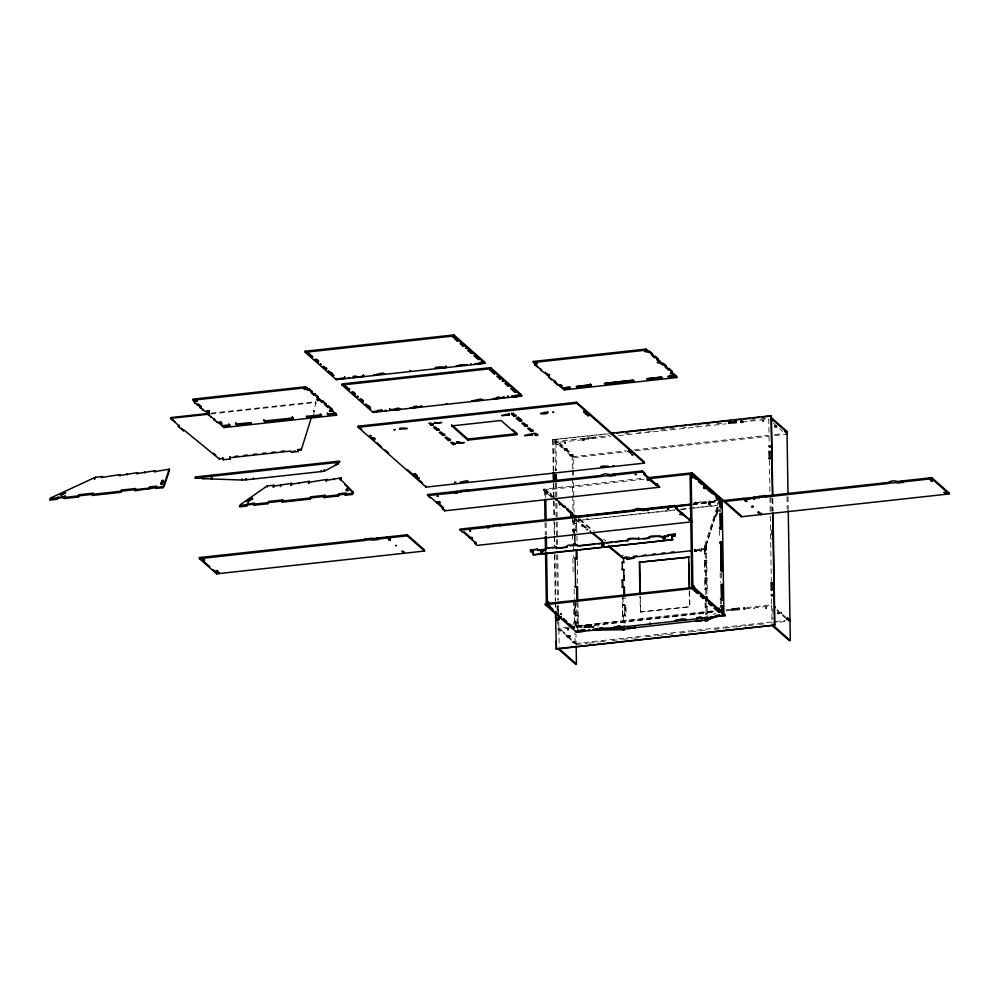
<?xml version="1.0" encoding="UTF-8"?>
<svg xmlns="http://www.w3.org/2000/svg" width="999" height="999" viewBox="0 0 999 999"><rect width="100%" height="100%" fill="white"/><g stroke="black" fill="none" stroke-linecap="round" stroke-linejoin="round"><path stroke-width="0.75" stroke-dasharray="5 3.75" d="M555.881 469.13C553.983 470.117 557.529 469.243 555.257 470.042M586.038 625.049L584.565 626.261L584.59 627.497L585.289 625.124L586.475 625.449L585.889 626.298L585.139 625.524L586.388 625.349M713.761 611.213L586.538 625.174L587.375 626.972C584.815 625.037 581.805 624.662 576.261 626.298M567.457 635.864C568.169 636.875 565.771 636.95 566.445 636.001M583.466 438.598C582.667 440.709 583.079 436.788 582.692 439.398M313.449 411.288L313.599 410.514L314.673 410.789L314.523 411.563L313.449 411.288L315.959 403.034L315.447 401.71L210.951 413.186M315.959 403.034L315.809 403.808L315.447 401.71M581.743 525.786L582.817 524.625L581.743 525.786L587.062 530.119L587.999 528.871L587.062 530.119M717.931 507.392L704.969 548.488L694.405 549.65L694.255 550.424L694.73 551.66L701.785 550.886L701.448 548.876L701.785 550.886M694.73 551.66L694.405 549.65L694.78 551.448L701.822 550.674L701.448 548.876L701.822 550.674M701.298 549.65L704.819 549.263L704.969 548.488M715.421 515.646L716.658 514.935L716.795 515.784L715.571 514.872L716.658 515.147L716.495 515.921L715.421 515.646L704.819 549.263M715.709 515.721L717.145 509.877L718.219 510.152L718.069 510.926L716.995 510.651L718.231 509.94L716.795 515.784M545.741 497.764L545.616 489.997C547.365 494.393 545.479 486.276 547.127 492.37M545.854 491.233L546.878 491.121L546.778 492.07L545.579 492.057M564.66 443.294C566.358 440.222 564.135 444.518 565.759 443.294M567.607 630.144C569.143 626.96 567.045 631.281 568.693 630.069M568.656 629.045L567.582 629.083M708.94 501.273L710.014 501.198L709.652 502.422L708.903 501.223L716.158 500.299M708.928 502.285L710.039 502.26M762.662 421.566C764.272 418.531 762.362 422.689 763.698 421.653M765.659 607.392C768.281 607.367 764.023 609.39 766.683 607.28M765.584 608.366L766.695 608.341M717.869 507.967L706.181 546.028L704.208 547.027L719.043 500.586M313.099 415.771L314.673 410.789M716.995 510.651L718.169 506.918M716.495 515.921L718.231 509.94M556.231 469.43L555.606 470.342M704.32 554.12L705.219 553.046C709.153 553.483 701.236 553.696 706.293 553.109L704.32 554.12L704.27 546.241L706.53 546.328L706.643 553.421M705.219 553.046L705.331 560.139L704.432 561.201L706.755 560.501L706.917 571.141L704.67 571.041L706.917 571.141M704.595 571.84L706.58 570.829L704.595 571.84L704.495 560.414L706.405 560.202L705.331 560.139M705.494 570.766L705.606 577.859L704.707 578.921L707.03 578.221L707.205 588.861L704.944 588.761L707.205 588.861M704.882 589.56L706.855 588.548L704.882 589.56L704.782 578.134L706.693 577.922L705.606 577.859M707.13 606.268L705.157 607.28L706.056 606.206C709.977 606.643 702.072 606.855 707.13 606.268L707.292 616.196M706.168 613.299L705.269 614.36L706.343 614.422C709.964 612.487 702.372 614.497 707.242 613.361L706.168 613.299L706.056 606.206M565.721 442.282L564.622 442.27M546.94 490.172L545.866 490.209M763.736 420.554L762.662 420.579M713.261 614.547L715.696 613.111M572.277 517.132L572.365 522.802L576.485 523.326L576.598 530.419L572.477 529.895L572.514 532.729M576.485 523.326L574.712 523.701L573.526 522.652L573.476 519.817M572.477 529.895L576.598 530.419M573.588 600.774L573.813 614.947L577.934 615.471L578.046 622.564L573.913 622.04L573.963 624.875M577.934 615.471L576.161 615.846L574.962 614.797L574.787 603.458M625.849 598.226L622.29 597.839L622.689 622.639L626.248 623.039L622.689 622.639M573.913 622.04L578.046 622.564M625.961 605.319L622.402 604.919L622.914 615.859L624.825 615.646L624.662 605.019L622.402 604.919L625.961 605.319L626.136 615.946L622.577 615.559L626.136 615.946M593.856 627.609L576.823 626.897L576.735 625.799L593.843 626.361L585.289 625.998M584.378 626.373L585.339 626.161L585.414 627.26L584.452 627.472L584.378 626.373L598.276 626.71M210.789 413.961L315.297 402.485M553.246 470.879L552.747 439.672L608.528 433.554M552.747 439.672L608.866 433.866M588.011 437.587L588.374 438.948L588.011 437.587C590.696 435.002 597.115 439.11 595.054 436.813M582.779 438.723L582.33 439.835L582.542 438.524L554.882 441.558L564.41 449.962L565.097 448.813M584.565 439.847L583.603 438.411L609.253 435.589M624.65 433.903L629.258 433.391M638.498 432.38L641.57 432.043M647.727 431.368L652.347 430.869M660.039 430.02L667.732 429.17M669.268 429.008L675.424 428.334M683.129 427.485L686.201 427.147M695.429 426.136L698.513 425.799M706.206 424.95L709.29 424.612M716.982 423.776L721.59 423.264M749.837 420.167L754.445 419.655M760.589 418.981L766.733 418.306M583.603 438.411L584.54 438.786M582.317 438.773L583.391 440.322L584.44 440.197L584.29 438.561M583.379 439.248L584.09 438.836M588.036 438.648L595.079 437.874M582.792 439.785L554.907 442.619L557.205 444.655L558.254 444.53L558.241 443.469L557.18 443.581L557.205 444.655M583.616 439.473L610.814 436.488M618.506 435.639L726.236 423.826M742.17 422.077L768.768 419.155L769.143 442.932M582.33 439.835L583.391 440.322M564.735 449.2L573.176 456.655L573.151 454.882L555.919 439.672L555.943 441.446L564.385 448.901L567.27 448.926L567.282 449.987L565.609 450.312L564.735 449.2L564.747 450.262L573.201 457.717L573.364 468.643M777.01 427.122L774.675 426.885L774.662 425.824L775.724 425.699M566.208 449.038L566.383 450.237L566.208 449.038L567.27 448.926M774.662 425.824L776.985 426.049M566.358 449.163L565.609 450.312M564.947 448.688L564.959 449.75L567.282 449.987M774.675 426.885L775.736 426.76L775.574 425.574M564.747 450.262L565.459 450.187M555.344 470.691L554.857 439.785L572.09 454.995L573.151 454.882M569.842 455.806L570.904 455.681L570.879 454.62L569.83 454.745L569.842 455.806L572.14 457.829L626.261 451.885M572.127 456.768L626.236 450.824M633.965 449.975L768.493 435.214M774.675 434.54L782.404 433.691M635.539 450.874L768.506 436.276M774.687 435.601L787.062 434.24M551.548 497.315L543.506 490.222L543.481 489.16L644.155 478.109M543.506 490.222L645.716 479.008M545.704 491.121L546.765 491.008M548.239 491.258L546.053 491.421L546.066 492.495L548.264 492.32L548.239 491.258L551.111 493.793L551.136 494.855L550.074 494.98L550.062 493.906L551.111 493.793M547.277 492.507L545.591 492.832L546.79 492.844C548.026 494.63 544.368 493.656 546.803 493.556M546.091 493.981L547.29 493.281L547.19 491.371L554.008 497.39M553.983 496.328L552.934 496.441L552.947 497.502L543.481 489.16M710.202 503.858L710.227 504.92L709.165 505.032L708.328 502.934L709.128 502.485L695.029 504.033L694.667 502.659C697.215 500.237 707.704 503.696 705.244 501.498M694.667 502.659L705.581 501.81M693.768 503.446L715.446 501.061M692.869 503.958L718.993 501.061M710.664 503.808L709.839 502.06L713.711 501.985L713.348 500.611L713.711 501.985M692.719 504.732L717.307 502.035M708.341 503.721L709.153 503.971M708.678 503.246L708.815 504.732L710.227 504.92M587.961 518.331L586.563 518.144M578.458 516.945L578.521 520.454L674.525 509.915M680.719 509.228L717.881 505.157L717.831 501.648M578.521 520.454L674.874 510.214M681.068 509.54L691.907 508.354M693.456 508.179L718.231 505.457M573.526 522.652L575.774 523.588L572.365 522.802M621.977 555.644L623.538 555.132M704.27 546.241L706.53 546.328M626.435 557.105L629.258 556.793M694.755 549.949L701.798 549.175M694.892 550.886L701.935 550.112M694.405 549.65L694.43 551.148L701.473 550.374M704.495 560.414L706.755 560.501M704.782 578.134L707.03 578.221M557.192 610.302L557.13 606.056L558.191 605.931L558.641 613.324M557.13 606.056L558.528 606.243M622.752 605.232L624.662 605.019M560.314 613.336L561.376 613.211L561.538 614.41M560.339 614.397L561.388 614.285M574.962 614.797L577.222 615.734L573.813 614.947M640.159 611.85L689.834 606.743L640.509 612.15L639.922 596.341M624.825 615.646L622.914 615.859M572.852 624.387L573.563 623.975M576.735 625.799L713.398 610.801M568.581 627.147L557.817 628.321L568.044 636.65C567.17 635.114 569.418 634.865 568.818 636.563L570.217 636.75L567.682 637.025L567.669 635.963L570.204 635.689L570.217 636.75M726.073 609.865L730.681 609.353M746.615 607.604L771.203 604.907M585.252 625.549L586.326 627.085M587.012 625.599C587.587 627.534 587.537 625.199 586.301 626.023M576.823 626.897L713.486 611.9M570.129 628.046L557.842 629.395L560.139 631.418L561.188 631.306L561.176 630.244L560.114 630.357L560.139 631.418M576.273 627.372L585.526 626.835M586.538 625.174L586.55 626.236L715.309 612.112M726.086 610.926L730.706 610.414M745.104 608.841L771.703 605.918M586.55 626.236L587.499 626.61M753.546 608.716L754.607 608.591M778.508 612.337L777.609 613.648L779.282 612.25M558.778 622.215L558.878 628.209L568.031 635.589M568.806 635.501L570.204 635.689M777.597 612.587C779.445 611.838 779.22 615.334 778.995 612.774M567.882 635.451L567.894 636.513L568.818 636.563M779.295 613.324L778.671 613.536M566.495 636.937L567.544 636.825M777.609 613.648L779.008 613.836M572.777 642.569L573.838 642.457L573.813 641.395L572.764 641.508L572.777 642.569L575.074 644.592L574.887 632.617M575.062 643.531L785.339 620.454M576.623 644.43L587.449 643.244M588.985 643.069L598.264 642.057M599.812 641.882L605.993 641.208M612.187 640.521L621.465 639.51M623.001 639.335L632.28 638.324M633.828 638.149L640.009 637.474M646.203 636.788L655.481 635.776M657.017 635.601L666.296 634.59M667.844 634.415L674.025 633.741M680.219 633.054L689.497 632.042M691.033 631.868L708.041 630.007M714.235 629.32L723.513 628.309M725.049 628.134L734.327 627.122M735.876 626.947L746.703 625.761M748.251 625.599L757.529 624.575M759.078 624.4L765.259 623.726M771.44 623.051L789.997 621.016M584.452 627.472L593.144 627.872L593.131 626.623M717.282 510.726L718.368 510.789M705.107 545.966L706.181 546.028L706.967 595.641L705.893 595.579L705.781 588.486M582.355 439.098L583.129 438.299M576.161 519.168L590.409 530.844M574.9 519.03L587.287 529.133M582.042 525.099L587.637 529.77M579.907 519.23L594.055 531.168M603.483 539.123L605.844 541.121M579.195 519.492L592.17 530.432M773.114 422.989L777.21 426.598M779.607 428.721L782.679 431.431M775.736 426.76L776.498 425.624M709.128 502.485L709.14 503.196M777.06 609.602L779.108 611.4M782.529 614.422L785.601 617.132M777.072 610.664L779.12 612.462M782.542 615.484L785.614 618.194M546.79 492.844L546.628 491.933M547.29 493.281L547.152 493.856M546.078 493.269L546.216 492.619M561.376 613.211L560.914 614.622M567.669 635.963L576.111 643.418L575.961 634.053M567.682 637.025L576.136 644.48M592.782 626.723L592.857 627.834M788.036 496.665L788.236 509.153M786.987 496.778L787.187 509.265M776.348 425.487L776.223 427.197M776.061 426.011L776.073 427.072M774.999 426.123L775.024 427.185M777.934 612.887L777.959 613.96M772.839 498.713L773.039 511.188M772.502 498.401L772.689 510.889M771.053 497.49L771.278 511.451M771.565 530.057L771.715 539.36M772.801 608.803L772.976 619.293M769.417 460.402L769.979 496.053M770.004 497.602L770.266 514.66M770.291 516.208L771.315 581.331M771.59 598.838L771.69 604.857M771.703 605.881L771.965 622.414M720.254 509.153L720.291 511.988M721.253 572.951L721.39 581.455M721.703 601.298L721.74 604.133M719.18 509.09L719.218 511.925M719.505 530.357L719.642 538.861M720.179 572.889L720.329 582.804M720.616 601.236L720.666 604.07M710.177 502.372L710.314 503.496M709.864 503.546L709.877 504.62M705.294 547.09L705.394 554.183M705.506 561.263L705.681 571.903M705.794 578.983L705.956 589.622M706.168 602.784L706.231 607.342M704.62 546.54L704.732 553.633M704.844 560.714L705.007 571.353M705.119 578.433L705.294 589.073M705.519 603.746L705.569 606.793M705.082 602.722L705.157 607.28M695.017 502.972L695.029 504.033M689.585 591.233L689.834 606.743M689.248 590.933L689.485 606.43M640.259 596.653L640.509 612.15M625.249 605.569L625.424 616.208M624.313 604.707L624.487 615.347M623.014 597.577L623.114 604.657M623.289 615.297L623.401 622.377M583.828 438.611L583.853 439.672M586.763 625.374L586.788 626.435M583.029 438.948L583.041 440.01M585.963 625.711L585.976 626.785M585.714 625.499L585.726 626.56M582.567 438.998L582.592 440.059M582.542 438.524L582.567 439.585M585.476 625.287L585.501 626.361M578.808 517.245L578.858 520.754M576.66 518.918L576.91 534.453M576.935 536.001L577.06 543.781M577.322 560.864L577.684 584.165M577.984 602.809L578.396 629.22M575.661 516.508L575.799 531.468M576.997 601.56L577.36 630.893M574.487 516.858L574.712 523.701M574.687 529.62L574.737 532.455M575.799 600.499L576.161 615.846M576.136 621.765L576.361 628.608M573.389 470.192L573.488 476.436M573.588 482.679L574.05 512.337M574.175 520.129L574.375 532.617M575.474 602.847L575.874 627.809M573.626 529.732L573.676 532.567M575.074 621.878L575.149 626.136M572.09 454.995L572.315 468.756M572.34 470.317L572.439 476.56M572.464 478.121L572.976 510.889M573.026 519.717L573.251 533.891M573.538 546.778L573.713 557.704M574.2 588.911L574.35 598.276M574.375 599.837L574.737 628.87M572.539 534.153L572.677 542.657M572.914 558.241L573.176 574.662M566.933 448.613L566.945 449.675M569.855 635.389L569.88 636.45M565.884 449.8L565.721 448.601L565.734 449.662M568.656 635.364L568.668 636.425M564.385 448.901L564.41 449.962M567.32 635.664L567.345 636.725M555.956 442.507L556.406 470.579M556.593 483.054L556.818 497.077M556.918 503.321L557.18 520.479M557.205 522.027L557.579 545.429M557.729 554.782L558.441 599.999M558.891 629.27L559.178 647.265M558.191 605.931L558.304 613.024M555.506 469.018L555.519 470.079M555.544 483.166L555.756 497.202M555.856 503.434L556.131 520.591M556.156 522.152L556.518 545.541M556.668 554.895L557.38 600.112M557.479 606.356L557.592 613.436M557.679 619.343L557.779 625.337M553.096 439.985L553.583 471.191M553.783 483.666L554.295 516.446M554.395 522.677L554.595 535.164M554.62 536.725L554.77 546.091M554.882 553.896L555.619 600.699M555.644 602.26L555.769 610.064M553.434 483.366L553.983 517.694M554.008 519.255L554.245 534.865M554.27 536.426L554.42 545.779M554.57 555.144L555.282 600.399M555.307 601.96L555.419 609.765M546.128 522.614L546.328 535.039M544.555 490.109L544.68 497.877M545.067 522.727L545.267 535.164M598.339 623.875L598.351 624.949L598.339 623.875M591.296 624.65L591.308 625.711L591.296 624.65M569.293 635.938L569.318 637L569.293 635.938M568.518 636.026L568.543 637.087L568.518 636.026"/><path stroke-width="1.5" d="M454.695 482.03L455.756 482.067M769.904 446.016C768.843 446.053 769.63 446.428 770.254 446.328M230.257 458.966L229.932 456.955L230.257 458.966L223.214 459.74L222.889 457.729L222.727 458.504L219.206 458.891L184.291 430.269L183.516 430.756L178.334 426.511L179.121 426.024L170.841 418.344L170.991 417.57L207.879 413.524M171.353 419.655L170.991 417.57M178.334 426.511L179.271 425.249L179.121 426.024M183.516 430.756L181.606 428.284M219.206 458.891L219.368 458.116M229.782 457.742L290.709 451.048L291.184 452.285L298.226 451.511L297.902 449.5M298.226 451.511L297.752 450.274L301.273 449.887L301.423 449.113L298.963 449.388M624.675 557.292L626.435 557.105L626.286 557.879L622.752 558.266L622.914 557.492L608.466 545.641M308.654 352.197L307.605 352.147M515.996 391.071L514.972 391.183M583.666 411.201L584.677 411.101M587.774 515.671L586.675 515.659L587.587 516.183M647.827 509.04L648.9 508.966M64.236 498.526L65.172 496.241L64.236 498.526L78.334 496.99L79.47 495.754L120.417 491.283L121.553 490.047L135.639 488.511L134.703 490.796L162.7 486.638L163.824 485.414L169.293 469.168L169.493 470.229L164.023 486.476L162.887 487.699L155.844 488.474L156.781 486.188L149.738 486.963L148.601 488.186L121.741 491.121L120.617 492.345L92.432 495.442L93.357 493.144L79.271 494.692L78.134 495.916L58.329 498.076L57.193 499.3L50.15 500.074L51.086 497.789L95.305 477.285L102.36 476.511L102.56 477.572M301.273 449.887L311.563 416.958M162.2 480.482L161.139 484.465L160.939 483.391L162.2 480.482L163.424 480.344L162.375 484.328M558.941 617.906C556.368 618.643 558.341 619.442 559.19 618.131M741.77 422.102L741.758 421.066L741.37 422.09M772.102 595.267C771.865 592.956 770.329 596.853 773.064 595.067M720.566 529.008L721.64 527.722L720.566 527.659L720.341 513.486L721.415 513.548L721.628 528.883L719.492 528.933M719.705 543.119L721.865 541.895L722.289 571.416L721.228 571.528L722.314 570.254L721.228 570.192L720.791 541.833M721.678 598.538L720.604 599.825L722.739 599.762L722.539 584.427L721.453 584.365L721.678 598.538L722.752 598.601L721.678 599.887L720.479 598.826L722.739 599.762M720.716 606.905L722.864 605.694L722.964 613.948M50.15 500.074L51.086 497.789M49.95 499.013L65.172 496.241M102.36 476.511L101.411 477.534L119.967 474.575L120.167 475.636M92.432 495.442L93.556 494.205M119.967 474.575L119.031 475.599L137.587 472.639L137.787 473.701M137.587 472.639L136.651 473.663L155.207 470.704L155.407 471.765M155.207 470.704L154.258 471.728L169.293 469.168M282.954 500.974L282.754 499.912L268.669 501.461L267.532 502.684L247.727 504.845L246.591 506.068L239.548 506.843L240.484 504.557L267.095 485.989L274.138 485.214L273.389 487.3L274.138 485.214M239.348 505.781L254.57 503.009L253.634 505.294L267.732 503.746L268.868 502.522L309.815 498.051L310.951 496.815L325.037 495.279L324.101 497.564L325.037 495.279M273.189 486.238L291.758 483.279L291.009 485.364L291.758 483.279M282.754 499.912L281.83 502.21L310.015 499.113L311.139 497.877L337.999 494.955L339.136 493.731L346.178 492.957L345.242 495.242L352.285 494.468L353.221 492.182L340.135 478.883L341.084 477.859L340.334 479.945L340.135 478.883M309.365 481.343L308.629 483.429L309.365 481.343L290.809 484.303M326.236 481.493L326.985 479.408L326.049 480.432L341.084 477.859M324.101 497.564L338.199 496.016L339.335 494.792L352.098 493.406L353.221 492.182M345.242 495.242L346.378 494.018M370.429 407.117L369.468 407.155M570.928 513.299L572.027 513.311L571.003 513.424M694.193 588.723L694.043 587.375L545.279 603.633L545.304 604.695L576.323 632.067L725.012 615.746L724.987 614.685L693.893 587.25M251.311 498.289L246.865 501.548L252.535 498.151L251.311 498.289L251.498 499.35L248.177 501.798M321.178 470.479L321.253 471.578L324.463 471.091L338.324 463.748L338.249 462.649M202.797 477.534L202.872 478.633L203.833 478.421L195.242 478.059L195.167 476.96L339.51 461.113L339.585 462.212L336.888 463.798L338.324 463.748M695.866 621.353L706.043 619.929L710.913 617.07M64.823 492.569L60.065 494.755L65.684 492.594L61.451 495.267M716.857 615.734L706.281 620.391L717.931 615.796M576.997 601.56L576.773 587.387L575.574 586.326L575.137 557.979L577.047 558.766L576.91 550.262M622.077 562.699L622.452 562.137L622.19 569.792M577.709 601.298L577.484 587.125L575.724 587.499M357.692 396.128L357.018 396.128M508.354 396.103L507.48 396.103M752.821 505.993L752.06 505.993M202.872 478.633L242.457 480.069L242.245 478.921M347.09 489.148L345.979 489.385L347.327 490.896L348.439 490.659L347.09 489.148L347.29 490.209L346.178 490.447M719.068 610.889L718.393 610.889L719.467 610.851L719.442 609.79M305.195 351.223L453.883 334.915L484.902 362.287L484.915 363.349L336.238 379.67L305.207 352.285L305.195 351.223L308.641 354.27M305.207 352.285L453.896 335.976L484.915 363.349M309.965 354.395L308.916 354.508L311.788 357.043L312.837 356.93L309.852 354.283M455.482 338.424L454.42 338.536L457.292 341.071L458.354 340.959L455.369 338.324M458.341 339.897L457.28 340.01L457.292 341.071M315.709 359.465L314.66 359.578L317.532 362.113L318.581 362L315.597 359.353M461.226 343.494L460.164 343.606L463.037 346.141L464.098 346.029L461.113 343.394M464.085 344.967L463.024 345.08L463.037 346.141M323.763 366.558L322.702 366.683L325.587 369.218L326.636 369.093L326.623 368.032L325.562 368.156L325.587 369.218M468.206 349.65L468.219 350.711L469.28 350.599L469.255 349.538M472.127 352.073L471.078 352.185L471.091 353.246L472.152 353.134L469.155 350.487M328.434 370.691L328.459 371.753L329.508 371.628M475.024 355.669L473.963 355.781L476.835 358.316L477.897 358.204L477.884 357.13L476.823 357.255L476.835 358.316M331.331 374.288L332.38 374.163L332.367 373.102L331.306 373.226L331.331 374.288L328.459 371.753M356.156 376.074L353.134 376.398L353.159 377.46L363.723 376.311L363.711 375.237M380.319 373.414L383.341 373.089M479.62 362.525L482.442 362.212L482.467 363.274L475.074 363.748L482.467 363.274M344.705 378.047L337.662 378.821L345.055 378.359L344.692 376.985L345.055 378.359M363.723 376.311L353.159 377.46M435.252 368.119C462.849 367.507 431.243 365.671 435.601 368.419M535.464 363.424L534.403 363.536L533.241 361.463L645.991 349.088L647.152 351.161L644.617 351.448L649.7 352.372L654.37 356.493L654.395 357.555L655.444 357.442L659.665 361.151L659.677 362.212L657.142 362.5L659.465 362.737L660.002 361.463L662.424 363.599L662.449 364.66L663.498 364.548L668.169 368.668L668.194 369.73L669.243 369.618L672.115 372.14L671.066 372.265L672.215 373.276C668.256 372.752 671.803 375.374 671.84 372.59L674.837 374.55L674.849 375.612L667.807 376.386L669.005 377.435L676.048 376.66L677.035 377.522L564.285 389.897L563.311 389.036L563.286 387.974L570.342 387.2L570.354 388.261L563.311 389.036M317.645 398.863L317.67 399.925L319.293 399.9L319.28 398.838L315.06 395.117L314.011 395.229L313.986 394.168L309.315 390.047L308.266 390.159L307.093 388.087L306.556 389.36L304.57 389.423L304.22 388.062L304.233 389.123L305.294 389.011L305.12 387.812L305.145 388.873L306.768 388.848L305.607 386.763L192.857 399.138L194.018 401.223L195.08 401.099L195.067 400.037M645.504 350.137L647.14 350.1M533.254 362.525L646.003 350.149L647.152 351.161M192.869 400.199L305.894 387.724L306.069 388.923M306.044 387.862L306.755 387.787M490.646 367.632L341.958 383.953L341.983 385.015L373.002 412.387L521.69 396.079L521.665 395.005L490.646 367.632L490.659 368.706L521.69 396.079M646.778 350.487L648.626 351.423L648.651 352.485M195.404 400.337C195.317 403.159 196.279 399.25 194.355 400.462L195.517 402.535L194.455 402.647L194.443 401.586L196.353 401.448L196.179 400.262L196.903 401.248L196.179 400.262M304.558 388.361L306.393 388.161M195.554 400.474L196.328 400.387M535.314 363.286L537.287 363.561L534.752 363.848L534.84 364.972L541.645 369.93L540.584 370.042L540.571 368.981M194.917 399.912L194.93 400.974L196.903 401.248M341.983 385.015L490.659 368.706M648.626 351.423L649.687 351.311L652.559 353.846L652.572 354.907L651.523 355.02L651.498 353.958L652.559 353.846M194.368 401.523L195.429 401.411M308.266 390.159L306.556 389.36M308.241 389.098L309.303 388.986L312.175 391.521L312.188 392.582L311.139 392.694L314.011 395.229M534.84 364.972L535.901 364.86L535.789 362.662M345.679 387.237L346.74 387.113M492.245 371.153L491.196 371.266L494.068 373.801L495.117 373.676L492.132 371.041M311.114 391.633L312.175 391.521M194.455 402.647L201.261 407.604L200.2 407.717L200.187 406.655L201.249 406.543L201.261 407.604M349.588 388.586L348.539 388.698L348.551 389.772L349.613 389.647L346.616 387.013M495.104 372.615L494.043 372.739L494.068 373.801M654.37 356.493L655.431 356.381L658.304 358.916L658.316 359.977L657.267 360.09L657.242 359.028L658.304 358.916M313.986 394.168L315.047 394.056L317.919 396.591L317.932 397.652L316.883 397.764L319.293 399.9M352.485 392.182L351.423 392.307L354.608 395.104M316.858 396.703L317.919 396.591M200.2 407.717L206.543 412.262L207.605 412.15L207.592 411.089L206.531 411.201L206.543 412.262M658.803 361.101L659.665 361.151M499.812 378.871L500.861 378.746L500.849 377.684L499.787 377.809L499.812 378.871L496.94 376.336L497.989 376.211L500.861 378.746M319.28 398.838L318.419 398.776L318.594 399.975M658.678 361.75L659.452 361.663M206.88 411.513L209.303 413.648L208.242 413.761L208.254 414.822L209.315 414.71L206.893 412.575L206.88 411.513L209.415 411.226M317.083 399.413L319.618 399.138L322.04 401.273L322.065 402.335L323.114 402.222L327.784 406.343L327.809 407.405L328.858 407.292L331.805 409.89L330.681 409.94L330.657 408.878L331.718 408.766L331.83 410.951L329.295 411.226L331.618 411.463L332.155 410.189L334.465 413.286L332.155 410.189M540.584 370.042L546.928 374.588L549.812 374.613L547.277 374.9L547.265 373.826M206.893 412.575L209.428 412.3L207.455 412.025L207.442 410.951M317.794 399.001L317.095 400.474L319.643 400.199L322.065 402.335M659.303 361.538L659.315 362.6L662.449 364.66M662.424 363.599L663.486 363.474L666.358 366.009L666.37 367.083L665.322 367.195L668.194 369.73M322.04 401.273L323.102 401.161L325.974 403.696L325.986 404.757L324.937 404.87L327.809 407.405M170.841 418.344L209.253 414.123M548.626 376.086L548.638 377.147L549.7 377.035L547.277 374.9M360.539 399.288L359.478 399.4L362.649 402.197M506.043 383.316L504.994 383.441L507.867 385.976L508.916 385.851L508.903 384.79L507.842 384.902L507.867 385.976M665.297 366.133L666.358 366.009M324.912 403.808L325.974 403.696M548.638 377.147L551.51 379.682L552.572 379.57L557.242 383.691L557.255 384.752L560.526 385.539M208.254 414.822L215.06 419.78L213.998 419.892L213.986 418.831M668.169 368.668L669.23 368.544L672.102 371.079L672.215 373.276M327.784 406.343L328.846 406.231L331.718 408.766M554.383 382.217L555.444 382.105L555.432 381.031L554.37 381.156L554.383 382.217L557.255 384.752M366.283 404.358L365.222 404.47L368.094 407.005L369.155 406.893L366.158 404.258M511.788 388.386L510.739 388.511L513.611 391.046L514.66 390.921L511.675 388.286M671.49 372.29L672.19 372.215M213.998 419.892L219.081 423.326L221.965 423.351L221.241 422.365M220.117 422.152L220.142 423.214L220.117 422.152L219.068 422.265L219.081 423.326M369.131 405.831L368.082 405.944L368.094 407.005M514.647 389.86L513.586 389.972L513.611 391.046M221.254 423.426L219.405 422.565L221.728 425.661L229.957 424.875M220.617 422.577L221.391 422.502M331.593 410.402L330.669 410.352L330.844 411.551M560.377 385.402L562.35 385.676L561.013 385.964M570.354 388.261L569.155 387.212L562.112 387.987L559.79 384.89L559.815 385.951L560.864 385.839L560.851 384.777M671.852 373.663L674.849 375.612M219.43 423.626L220.629 423.651M331.456 410.277L332.168 411.263M590.297 384.89L576.198 386.438L577.397 387.487L591.495 385.939L590.284 383.828M591.47 384.877L577.385 386.426L577.397 387.487M677.035 377.522L676.036 375.599L668.993 376.373L669.005 377.435M235.814 424.113L251.086 422.565L251.111 423.626L237.013 425.174L235.801 423.052L237.013 425.174M263.998 421.016L293.369 417.919L292.17 416.858L293.394 418.981L265.197 422.077L263.986 419.955L265.197 422.077M321.553 414.822L306.281 416.383L307.48 417.432L321.578 415.884L320.354 413.773M336.651 415.209L335.664 414.348L328.621 415.122L327.41 412.999L327.422 414.061L335.652 413.274L336.651 415.209L223.901 427.572L222.902 425.649L223.901 427.572M605.581 384.403L633.778 381.306L633.753 380.244L605.569 383.329L605.581 384.403L604.383 383.341L632.579 380.244L633.778 381.306M647.864 379.757L661.962 378.209L661.937 377.147L647.851 378.696L647.864 379.757L646.665 378.696L660.764 377.16L661.962 378.209M222.927 426.71L229.97 425.936L228.759 423.826M377.572 410.477L381.805 410.015L381.818 411.076L374.425 411.551L381.818 411.076M395.941 408.466L398.963 408.129M414.073 406.481L417.082 406.143M478.396 399.413L481.418 399.088M496.515 397.427L499.537 397.103M514.985 395.404L517.807 395.092M389.585 409.89C412.325 406.118 393.481 413.199 389.56 408.828M518.881 395.691C501.835 396.054 520.591 398.776 518.868 394.63M421.628 406.705C398.351 408.291 416.895 408.841 421.615 405.644M504.083 397.664C480.794 399.25 499.338 399.787 504.058 396.603M358.204 426.211L576.648 402.247L644.442 462.062L644.467 463.124L426.024 487.1L358.216 427.272L358.204 426.211L361.713 429.308M358.216 427.272L576.673 403.309L644.467 463.124M505.132 414.485L509.365 414.023L509.378 415.084L501.923 415.497L509.378 415.084M515.809 416.021L513.511 413.998L511.6 414.21L513.898 416.233L515.809 416.021L515.796 414.96M434.453 423.276L441.496 422.502L434.453 423.276L434.428 422.215M543.856 412.45L546.678 412.15M431.256 425.299L433.166 425.099L433.154 424.038L431.243 424.238L431.256 425.299L428.958 423.276L430.869 423.064L433.166 425.099M399.775 428.983C418.618 428.783 395.217 426.985 400.124 429.295M547.752 412.749C530.706 413.099 549.462 415.821 547.739 411.688M518.106 418.057L516.196 418.269L519.655 421.303L521.565 421.091L521.54 420.03L518.094 416.995L518.106 418.057L521.565 421.091M451.748 425.911L501.073 420.492L517.157 434.69L467.832 440.097L451.748 425.911L451.723 424.837L467.819 439.036L467.832 440.097M434.69 427.285L436.988 429.308L438.898 429.095L438.911 430.169L437 430.369L433.554 427.335L435.464 427.122L438.911 430.169M517.332 418.219L519.63 420.242L521.54 420.03M585.339 413.748L586.401 413.636L586.376 412.575L588.698 415.659L585.339 413.748L585.327 412.687L588.698 415.659M588.673 414.597L587.624 414.722L587.637 415.784M373.776 439.248L374.825 439.135L374.812 438.074L373.751 438.186L373.776 439.248L371.478 437.225L374.825 439.135M235.002 456.406L238.099 456.068M244.28 455.382L247.365 455.044M253.546 454.37L256.643 454.033M262.824 453.346L265.909 453.009M272.09 452.335L275.187 451.998M281.368 451.311L284.465 450.974M440.434 432.355L442.732 434.378L444.642 434.165L444.655 435.239L442.744 435.439L439.298 432.405L441.208 432.192L444.655 435.239M523.076 423.289L525.374 425.312L527.285 425.099L527.31 426.161L525.399 426.373L521.953 423.326L523.863 423.126L527.31 426.161M292.744 451.361L295.567 451.048M446.178 437.425L448.476 439.448L450.387 439.235L450.399 440.309L448.489 440.509L445.042 437.475L446.953 437.262L450.399 440.309M528.821 428.346L531.118 430.382L533.029 430.169M531.143 431.443L533.054 431.231L529.607 428.196L527.697 428.396L531.143 431.443L531.118 430.382M467.819 439.036L517.145 433.628L512.549 429.57M456.618 442.957L464.148 442.607L456.618 442.957L456.605 441.883L459.902 442.008M527.884 434.553L532.105 434.09L532.117 435.152L524.587 435.489L532.117 435.152M453.071 444.555L454.982 444.343L454.97 443.281L453.059 443.494L453.071 444.555L450.786 442.545L452.697 442.332L454.982 444.343M535.739 435.502L537.649 435.289L537.624 434.228L535.714 434.44L535.739 435.502L533.441 433.466L535.352 433.266L537.649 435.289M162.4 481.543L163.624 481.406M195.242 478.059L339.585 462.212M611.625 433.216L771.203 415.709L772.789 495.591M610.414 433.691L613.523 433.354M616.62 433.004L622.814 432.33M625.911 431.993L649.15 429.445M652.247 429.095L658.441 428.421M661.55 428.084L667.744 427.397M670.841 427.06L677.035 426.373M680.132 426.036L686.338 425.362M689.435 425.025L695.629 424.338M698.726 424.001L731.268 420.429M734.365 420.092L740.559 419.405M743.656 419.068L749.849 418.394M752.946 418.044L759.153 417.37M762.249 417.033L771.54 416.009M160.939 483.391L162.175 483.266M729.307 423.489L728.945 422.115L736.338 421.64M742.981 421.74L740.921 421.715L741.82 421.241L741.146 420.791L741.345 422.39M742.17 422.077L742.145 421.004L742.844 421.166M728.958 423.176L736.35 422.714M253.321 477.934L253.396 479.033L242.457 480.069M321.253 471.578L253.396 479.033M326.985 479.408L308.429 482.367M787.999 493.543L787.012 431.406L785.963 431.531L772.177 419.355M416.283 476.76L416.271 475.699L417.332 475.586L415.035 473.551L415.047 474.625L413.986 474.737L416.283 476.76L417.345 476.648L413.973 473.676M251.498 499.35L252.735 499.213M769.667 446.341L770.729 446.216M769.205 446.978L770.491 447.065M463.474 481.343L466.296 481.043M467.719 481.943L460.327 482.417L467.719 481.943L467.707 480.881M601.261 466.945C620.104 466.745 596.715 464.947 601.61 467.257M555.157 480.594L555.069 474.925L556.131 474.812L556.568 481.493M769.392 458.841L768.93 451.448L770.341 451.635M555.069 474.925L556.468 475.112M460.939 491.92L460.926 490.859L456.168 491.383L456.181 492.445L460.939 491.92L460.576 490.559L467.632 489.785L467.994 491.146L601.873 476.461C600.099 473.751 609.627 472.702 608.915 475.686C612.986 477.335 614.073 473.414 613.91 475.362M456.168 491.383L457.018 493.169L455.157 493.031L455.107 491.496L427.46 494.53L429.77 497.627L430.831 497.502L436.975 502.934L437.662 501.785M467.969 490.084L601.86 475.387M608.903 474.612L613.886 474.3M613.436 474.35C614.785 476.098 616.071 476.298 614.722 473.976L642.369 470.941L644.68 472.977L644.692 474.038L643.631 474.15L649.787 479.582L647.24 479.857L647.227 478.796M455.344 491.695L455.956 493.294M457.018 493.169L456.855 491.533M460.601 491.62L467.994 491.146M601.51 475.087L601.535 476.148L608.915 475.686M455.944 492.22L456.655 491.808M427.472 495.591L455.357 492.757M614.735 475.049L642.394 471.965L649.762 478.509L649.787 479.582M456.181 492.445L456.668 492.869M614.16 475.586L613.448 475.412M769.043 458.541L770.454 458.728M643.618 473.089L644.68 472.977M647.252 477.772L692.17 472.839L723.189 500.212L723.214 501.286L720.117 501.623M648.813 478.671L692.182 473.901L723.214 501.286M437.3 502.172L443.444 507.592L442.395 507.717L442.407 508.778L443.469 508.653L437.312 503.234L437.3 502.172L438.948 503.209L438.786 502.01L438.948 503.209M649.4 478.896L647.577 479.095L647.589 480.157L649.575 480.094L650.112 478.821L656.256 484.24L656.268 485.302L659.627 487.212L444.705 510.801L442.407 508.778M438.161 502.222L438.936 502.135M437.512 501.66L437.525 502.722L439.86 502.959L438.798 503.071M437.312 503.234L438.174 503.284M656.268 485.302L649.575 480.094M703.758 486.913L705.007 486.276L692.619 475.337L691.57 475.462L695.591 479.008L696.64 478.883L696.628 477.822M692.719 476.473L693.768 476.348L693.756 475.287M656.256 484.24L657.317 484.128L659.627 487.212M701.31 483.017L702.372 482.892L702.384 483.953L701.335 484.078L698.463 481.543L699.512 481.418L699.5 480.357M555.819 500.037L556.88 499.925L556.855 498.863M703.746 486.201L704.807 486.088M558.578 502.472L559.64 502.36L571.828 513.111L572.202 515.971L572.165 513.424L571.116 513.536L570.804 515.784L571.865 515.671M716.733 497.502L717.507 497.302L705.144 486.388L704.095 486.513L704.258 488.124M703.608 486.775L704.807 486.8M704.108 487.999L705.319 488.012L705.306 487.237L704.245 487.35M703.621 487.562C705.381 486.238 704.907 490.634 705.169 487.874M703.771 487.687L704.819 487.574M561.001 504.607L562.05 504.495M706.505 488.648L707.567 488.523L707.554 487.462M709.39 491.183L710.439 491.058L710.426 489.997M566.745 509.677L567.807 509.565L567.782 508.503M712.262 493.718L713.311 493.593L713.298 492.532M569.617 512.212L570.679 512.1L570.654 511.038M571.828 513.111L570.766 513.224L567.707 510.526M716.283 497.265L717.332 497.14L716.295 497.964M716.62 497.564L719.979 499.475L720.092 506.568L721.29 507.617L721.203 499.375L720.117 499.313L720.229 506.393L721.315 506.456L720.229 507.742L721.29 507.617M570.629 514.16L571.84 514.173L570.779 514.298M716.633 498.276L717.844 498.289L716.795 499.188L717.844 498.289M571.128 514.597L572.34 514.61M716.295 498.751L717.357 498.638L717.719 499.999L717.707 498.938L716.645 499.05M570.641 514.947L571.853 514.96L570.791 515.072M571.141 515.372L572.34 515.397M716.32 499.812L717.369 499.7M573.414 515.559L574.462 515.447L572.165 513.424M719.979 499.475L718.793 499.488M365.022 540.459L364.997 539.398L202.223 557.255L202.248 558.329L365.022 540.459L364.66 539.098L371.703 538.324L372.065 539.685C376.136 541.321 377.285 537.425 377.098 539.36M493.369 526.51L493.344 525.449L488.598 525.973L488.611 527.035L493.369 526.51L493.007 525.149L500.049 524.375L500.412 525.736L634.303 511.051C632.529 508.341 642.045 507.292 641.346 510.277C645.404 511.925 646.49 508.004 646.328 509.952M218.406 572.589L218.419 573.651L216.658 573.838L199.425 558.628L199.413 557.567L201.174 557.38L204.545 560.352L203.484 560.464L201.174 557.38M372.053 538.623L377.085 538.299M376.623 538.349C377.984 540.097 379.27 540.297 377.909 537.974L386.85 537L390.222 539.972L389.16 540.084L386.85 537M424.538 551.023L424.513 549.962L407.28 534.752L387.899 536.888L387.924 537.949L407.292 535.826L424.538 551.023L405.157 553.159L402.859 551.123L401.798 551.248L404.096 553.271L219.48 573.526L216.109 570.554M487.762 526.286L487.325 527.397L487.537 526.086L459.877 529.12L462.187 532.217L463.249 532.092L469.393 537.524L472.277 537.549L469.742 537.824L469.73 536.763M500.399 524.675L634.278 509.977M641.333 509.215L646.316 508.891M646.927 510.477C646.902 507.48 645.804 511.413 647.989 510.364L647.14 508.566L674.8 505.531L677.097 507.567L677.11 508.628L676.061 508.741L676.036 507.679L677.097 507.567M759.178 497.689L759.153 496.628L754.395 497.14L754.42 498.214L759.178 497.689L758.815 496.316L765.858 495.541L766.221 496.915L889.535 483.379C887.761 480.681 897.289 479.632 896.578 482.604C900.648 484.253 901.735 480.344 901.573 482.292M647.14 508.566L648.101 510.014L647.652 508.891L646.915 509.415M946.215 493.194L946.228 494.255L761.613 514.522L761.588 513.461L760.539 513.573L760.551 514.635L741.171 516.758L723.938 501.548L723.925 500.487L743.306 498.364L746.678 501.336L745.616 501.461L743.306 498.364M753.571 497.465L744.355 498.251L744.38 499.313C748.214 500.324 754.607 497.015 753.583 498.526M766.196 495.854L889.522 482.317M896.565 481.543L901.548 481.231M901.098 481.281C902.447 483.029 903.733 483.229 902.372 480.906L928.983 477.984L932.354 480.956L931.293 481.081L928.983 477.984M949.05 493.943L949.038 492.882L931.792 477.672L930.032 477.872L930.057 478.933L931.817 478.746L949.05 493.943L947.289 494.143L943.93 492.232L946.228 494.255M489.423 526.698L487.312 526.336M574.537 516.933L580.681 516.258M583.004 515.984L588.374 515.422M592.607 514.922L598.651 514.26M601.673 513.936L625.736 511.288M628.321 511.038L634.502 510.327M637.424 510.014L653.096 508.291M655.981 508.004L662.137 507.33M664.785 507.005L671.353 506.318M673.551 506.043L691.333 504.12M364.672 540.159L372.065 539.685M493.019 526.211L500.412 525.736M577.709 516.908L580.519 516.595M594.467 515.072L597.489 514.735M605.032 513.911L608.054 513.573M614.098 512.912L617.12 512.587M626.073 511.6L622.814 511.613M631.917 510.951L643.606 509.677M650.511 508.916L653.433 508.591M659.278 507.954L662.2 507.629M668.044 506.993L670.966 506.668M676.91 506.018L684.465 505.194M685.976 505.019L690.496 504.532M754.395 497.14L755.232 497.877L753.109 497.514M199.425 558.628L201.186 558.441M377.934 539.048L386.863 538.061M459.89 530.182L487.787 527.347M647.165 509.64L691.171 504.895M758.828 497.377L766.221 496.915M889.172 482.017L889.185 483.079L896.578 482.604M488.611 527.035C490.871 527.297 487.487 528.908 488.024 526.51M376.648 539.41L377.36 539.585M487.325 527.397L488.036 527.572M645.878 510.002L646.59 510.177M723.938 501.548L743.318 499.425M902.397 481.968L928.995 479.045M754.42 498.214C756.68 498.476 753.296 500.087 753.82 497.689M753.134 498.576L753.845 498.751M901.11 482.342L901.822 482.517M204.52 559.29L203.471 559.403L203.484 560.464M681.48 513.186L682.205 514.173L679.67 514.448L682.554 514.473L692.057 521.803L477.135 545.392L474.837 543.369L474.812 542.307L475.874 542.182L475.886 543.244L474.837 543.369M681.992 514.685L682.529 513.411L688.686 518.831L688.698 519.892M688.686 518.831L689.735 518.718L692.057 521.803M761.613 514.522L758.241 511.538L758.253 512.612L759.315 512.487M949.038 492.882L947.277 493.081L947.289 494.143M573.851 543.918L576.111 544.855M719.367 527.947L721.628 528.883M672.689 536.176C679.807 535.526 668.718 534.09 672.739 539.685L533.379 554.982L533.316 551.473L530.819 551.748L530.444 549.925L537.499 549.15L537.862 550.511L541.383 550.124L540.584 550.586L541.396 550.836M545.616 549.325C536.788 549.3 547.527 551.76 545.604 548.251L556.168 547.102L556.53 548.463L567.095 547.302L566.733 545.941C569.28 543.506 579.77 546.965 577.31 544.78M625.486 540.896L628.408 540.571L628.046 539.21C630.594 536.775 641.083 540.247 638.611 538.049M643.506 538.923L649.55 538.261L649.188 536.888C651.735 534.465 662.225 537.924 659.752 535.726M667.869 535.901C659.04 535.889 669.78 538.349 667.856 534.84L674.899 534.065L675.274 535.889M533.616 549.912L537.837 549.45M545.604 548.251L548.963 548.226M551.985 547.902L556.518 547.402M570.104 545.904L576.148 545.242M628.046 539.21L638.96 538.349M651.036 537.025L658.591 536.201M669.605 534.989L675.249 534.365M537.499 549.15L537.512 550.212L541.383 550.124M556.168 547.102L556.181 548.164L566.758 547.002M577.322 545.841L602.16 543.119C603.483 544.667 600.774 543.593 602.522 544.13M603.234 543.706L604.033 543.956L603.221 542.994L628.059 540.272M638.636 539.11L649.2 537.949M659.765 536.788C664.048 535.576 662.974 537.4 663.648 537.425M530.469 551.448L533.316 551.473M579.133 545.978L595.204 544.218M598.126 543.893L602.509 543.419M606.493 542.981L612.337 542.345M615.259 542.02L622.564 541.221M661.288 536.962L663.636 536.713M542.095 549.712L542.919 551.448M664.347 536.288L665.159 537.25M542.107 550.412L542.907 550.674M540.584 550.586L541.421 552.672L542.482 552.559L542.457 551.498M601.723 543.868L602.547 545.966L603.608 545.854L603.583 544.792M662.849 537.162L663.673 539.26L663.311 537.899M664.372 537.774C665.509 540.571 663.348 537.175 665.172 538.036M540.596 551.361L541.408 551.61M601.723 544.655L602.534 544.905M662.861 537.949L663.661 538.199M541.058 551.311L541.071 552.372L542.482 552.559M602.185 544.605L602.21 545.666L603.608 545.854M663.336 538.961L664.385 538.836M532.979 551.173L533.029 554.67L672.739 539.685M719.592 542.12L720.641 542.007L721.091 570.354L722.289 571.416M637 555.943L633.478 556.331L633.853 558.141M643.181 555.269L646.278 554.932M652.459 554.245L655.556 553.908M661.738 553.234L664.822 552.897M671.003 552.21L674.1 551.873M691.208 550.749L633.329 557.105L633.803 558.341M626.785 557.405L626.46 558.603L633.503 557.829M632.442 558.291L626.46 558.603M628.171 558.965L632.404 558.491M621.74 562.4L624 562.487M639.385 562.237L689.06 557.13L639.385 562.237L639.872 593.244M621.853 569.48L624.1 569.58M624.525 596.415L624.387 587.3L622.127 587.2L622.839 586.937L622.727 579.857C620.854 581.093 627.035 579.445 622.015 580.119L622.477 587.512M574.525 586.438L575.574 586.326M545.304 604.695L693.98 588.374L725.012 615.746M548.988 605.844L549 606.905L550.062 606.793L552.934 609.328L551.873 609.44L551.86 608.379M771.453 589.972L770.991 582.579L772.402 582.767M771.103 589.672L772.514 589.86M705.481 597.065L706.892 597.252L707.055 598.863M706.892 597.252L705.831 597.365L706.006 598.988M705.344 597.639L706.543 596.94M706.905 597.951L705.993 598.201M705.356 598.413L707.055 598.089M705.506 598.551L706.568 598.426M705.856 598.851L706.917 598.738L706.93 599.8M557.892 618.481L558.716 618.156M557.892 618.019L559.203 618.581M771.54 595.816L772.826 595.904M557.904 619.542C560.364 619.567 557.067 618.618 557.917 620.004M558.166 619.767L559.215 619.655M720.591 605.918L721.653 605.794L721.74 611.463M568.543 624.15L569.605 624.038L572.477 626.573L571.416 626.685L567.12 622.889M732.242 610.252L731.88 608.878L739.272 608.416M572.889 626.947L573.95 626.823M731.892 609.952L739.285 609.477M580.894 630.157L583.716 629.845M599.263 628.146L602.285 627.809M617.382 626.148L620.404 625.824M680.207 619.255L683.229 618.93M698.326 617.27L701.348 616.945M716.895 615.234L719.717 614.922M584.802 630.456C567.744 630.806 586.5 633.528 584.777 629.395M614.385 627.547L624.949 626.385L614.385 627.547L614.373 626.485M696.827 618.506L707.404 617.345L696.827 618.506L696.815 617.432M715.509 616.458C733.516 612.999 713.298 618.344 715.484 615.384M623.826 627.759L623.9 628.858L633.566 628.021M627.659 627.322L627.672 628.496L702.322 620.242M633.653 628.184L627.672 628.496M699.987 620.903L702.572 620.279M786.625 618.031L789.984 619.954M786.638 619.105L789.997 621.016M556.043 648.776L774.824 625.099L556.381 649.075L555.469 612.887M576.161 645.978L576.435 663.973L575.374 664.085L558.141 648.888M788.261 510.714L790.296 640.509L789.247 640.621L772.015 625.411M691.745 475.099L692.482 475.224L691.808 475.412M596.303 629.582L623.513 629.47L595.591 629.832M744.73 607.867C742.919 608.316 745.017 607.679 744.43 608.891M604.395 628.071L624.038 628.895L623.963 627.797M722.976 612.787L721.902 612.712L721.79 605.631M503.021 379.87L502.534 380.157M586.85 515.821L586.538 516.308M574.1 515.721L576.373 516.246L575.661 516.508L576.635 517.37M573.401 543.806L576.823 544.592M574.762 558.254L577.047 558.766M575.212 586.6L577.484 587.125M634.977 627.872L634.39 626.598M592.819 532.817L602.447 540.709M590.247 531.618L603.496 542.469M608.304 546.416L622.752 558.266M171.503 418.881L174.837 421.615M213.349 453.184L215.759 455.157M770.928 417.22L787.012 431.406M787.05 433.179L784.752 431.156L787.062 434.24M741.32 421.328L741.108 422.19M651.523 355.02L654.395 357.555M657.267 360.09L659.677 362.212M658.828 362.162L658.953 361.226M758.253 512.612L760.551 514.635M723.925 500.487L741.158 515.696L741.171 516.758M721.178 500.536L722.152 501.398L723.938 614.81M705.157 487.1L705.144 486.388M717.344 497.852L717.357 498.638M691.221 475.149L690.072 474.138L691.857 587.549M707.467 489.485L711.3 492.869M721.403 514.71L720.204 513.648L720.429 527.834M533.241 361.463L534.39 362.475M535.963 363.861L534.74 362.787L536.738 365.597M545.304 372.103L546.928 374.588M563.286 387.974L564.285 389.897M559.815 385.951L562.112 387.987M682.192 513.099L674.824 506.605L674.8 505.531M676.061 508.741L682.205 514.173M474.912 355.557L477.897 358.204M505.931 383.216L508.916 385.851M468.219 350.711L471.091 353.246M773.064 625.299L790.296 640.509M641.346 510.277L640.983 508.903M667.856 534.84L668.219 536.201M722.514 585.589L721.315 584.527L721.54 598.713M634.303 511.051L633.94 509.677M511.588 413.149L513.898 416.233M649.188 536.888L649.55 538.261M706.555 597.652L706.418 598.301M707.704 620.754L705.794 620.966M554.957 498.239L559.29 502.06L559.677 504.907L559.64 502.36M561.95 505.457L563.873 507.142L564.922 507.03L564.91 505.969M603.221 542.994L603.696 544.43M635.064 628.034L634.702 626.56M625.049 629.82L623.139 630.032M316.658 359.24L318.569 360.926L317.507 361.051L317.532 362.113M353.421 391.97L355.332 393.656L354.283 393.768L354.295 394.842L355.357 394.717L352.36 392.083M361.476 399.076L363.386 400.761L362.337 400.874L362.35 401.935L363.411 401.823L360.414 399.188M323.651 366.458L326.636 369.093M329.395 371.528L332.38 374.163M530.444 549.925L530.819 551.748M343.107 384.965L348.551 389.772M368.394 407.267L370.691 409.303M488.598 525.973L488.836 527.235M371.066 437.562L374.575 440.659M376.91 442.719L381.581 446.84M385.09 449.937L388.599 453.034M407.305 469.53L416.645 477.784M418.993 479.845L422.49 482.942M306.768 388.848L305.607 386.763M330.681 409.94L331.83 410.951M548.538 603.708L548.501 601.86L549.025 604.145M464.26 531.943L469.38 536.463L469.393 537.524M470.754 537.662L472.802 539.472M549 606.905L554.47 611.738M557.917 614.785L561.376 617.819M469.742 537.824L475.886 543.244M327.422 414.061L328.621 415.122M558.141 618.706L558.503 620.067M559.203 648.763L576.435 663.973M249.912 422.565L251.111 423.626M208.079 411.526L208.104 412.587M220.767 422.989L220.742 421.928M201.249 406.543L198.376 404.008L198.389 405.07M218.419 573.651L216.121 571.615L217.183 571.503L217.158 570.441L219.48 573.526M199.413 557.567L209.753 566.695M213.199 569.73L216.646 572.777L216.658 573.838M344.692 484.378L353.421 493.244M626.286 557.879L626.76 559.115M222.727 458.504L223.214 459.74M352.098 493.406L352.285 494.468M339.136 493.731L339.335 494.792M337.999 494.955L338.199 496.016M334.028 478.633L334.228 479.695M310.951 496.815L311.139 497.877M309.815 498.051L310.015 499.113M298.801 482.505L299.001 483.566M281.181 484.44L280.432 486.525L280.244 485.464M267.095 485.989L267.282 487.05M268.669 501.461L268.868 502.522M267.532 502.684L267.732 503.746M248.102 501.411L248.301 502.472M247.527 503.783L247.727 504.845M246.391 505.007L246.591 506.068M168.356 470.192L168.556 471.253M163.824 485.414L164.023 486.476M162.7 486.638L162.887 487.699M149.738 486.963L149.937 488.024M148.601 488.186L148.801 489.248M144.63 471.865L144.83 472.927M127.023 473.801L127.223 474.862M121.553 490.047L121.741 491.121M120.417 491.283L120.617 492.345M95.305 477.285L94.568 479.37L94.368 478.309M79.271 494.692L79.47 495.754M78.134 495.916L78.334 496.99M58.129 497.015L58.329 498.076M56.993 498.239L57.193 499.3M721.078 609.952L721.153 611.051M705.968 618.831L706.043 619.929M705.769 618.756L705.843 619.867M627.347 627.372L627.422 628.471M335.552 464.223L335.627 465.322M324.388 469.992L324.463 471.091M324.188 469.93L324.263 471.029M246.278 478.708L246.353 479.807M245.766 478.533L245.841 479.632M212.163 477.684L212.238 478.783M211.201 477.897L211.276 478.996M932.329 479.895L932.354 480.956M931.792 477.672L931.817 478.746M931.28 480.019L931.293 481.081M901.323 481.019L901.36 482.567M896.215 481.243L896.24 482.305M787.687 617.919L787.699 618.98M772.102 420.005L772.127 421.066M775.037 606.768L775.062 607.829M773.064 512.749L774.824 625.099M771.203 415.709L772.452 495.279M772.714 512.45L774.487 624.8M769.992 451.336L770.104 458.429M772.052 582.467L772.165 589.547M765.858 495.541L765.871 496.615M755.082 497.302L755.107 498.364M754.632 497.352L754.645 498.414M753.346 497.265L753.383 498.801M746.678 501.336L746.653 500.274L745.604 500.387L745.616 501.461M742.632 421.428L742.644 422.502M742.382 421.216L742.394 422.277M744.28 609.153L744.03 607.892L744.043 608.953M740.871 421.378L740.883 422.44M735.988 421.341L736.013 422.402M738.923 608.104L738.948 609.178M719.592 609.927L719.08 608.004L718.955 609.353M717.682 497.452L717.694 498.164M719.105 609.49L719.118 610.551M716.171 495.067L716.183 496.128M704.67 486.663L704.682 487.45M705.331 618.618L705.381 621.453M694.53 587.812L694.018 585.889L693.98 588.374M692.619 475.337L692.657 477.897L692.282 475.037L691.133 474.026L692.906 587.424M694.392 587.687L694.405 588.748M692.17 472.839L692.182 473.901M689.735 518.718L689.76 519.78M689.148 563.324L689.547 588.136M688.711 556.818L689.198 587.824M682.529 513.411L682.554 514.473M676.036 375.599L676.048 376.66M672.539 372.515L672.552 373.576M674.899 534.065L674.924 535.589M672.339 535.876L672.402 539.385M669.23 368.544L669.243 369.618M663.486 363.474L663.498 364.548M664.697 536.588L664.834 537.724M663.299 536.401L663.299 537.112M663.186 537.474L663.199 538.249M660.002 361.463L660.027 362.525M655.431 356.381L655.444 357.442M657.317 484.128L657.33 485.189M649.687 351.311L649.7 352.372M650.112 478.821L650.124 479.882M647.477 350.412L647.502 351.473M649.075 479.657L648.913 478.459L648.801 480.169M648.626 478.983L648.651 480.044M648.139 478.546L648.301 479.745M645.991 349.088L646.003 350.149M647.827 508.728L647.389 509.84L647.377 508.778M646.091 508.691L646.128 510.227M642.369 470.941L642.394 472.015M639.722 562.537L640.209 593.543M628.383 539.51L628.408 540.571M624.2 575.649L624.275 580.207M623.588 557.954L623.651 562.187M623.763 569.268L623.925 579.907M624.038 586.987L624.188 596.103M613.661 474.1L613.673 475.162M608.553 474.313L608.578 475.374M603.246 544.492L603.259 545.554M602.16 543.119L602.172 543.818M602.06 544.18L602.072 544.954M576.648 402.247L576.673 403.309M578.071 630.469L578.096 631.53M576.198 550.524L576.336 559.028M574.75 533.878L574.912 543.793M576.311 631.006L576.323 632.067M559.452 384.59L559.465 385.651M556.131 474.812L556.218 480.482M555.419 475.224L555.519 481.605M553.608 472.752L553.733 480.556M555.819 613.186L555.943 620.991M556.256 641.271L556.381 649.075M553.271 472.44L553.396 480.244M551.498 378.621L551.51 379.682M550.037 605.731L550.062 606.793M545.766 499.313L546.078 519.505M546.353 536.6L546.54 549.025M546.615 553.683L547.402 603.396M545.941 548.563L545.953 549.625M544.705 499.425L545.017 519.63M545.292 536.713L546.341 603.508M542.557 550.362L542.569 551.148M542.432 550.012L542.445 550.724M542.12 551.198L542.132 552.26M541.033 549.825L541.046 550.536M540.934 550.886L540.946 551.66M537.699 366.446L537.712 367.507M531.618 433.653L531.63 434.715M525.374 425.312L525.399 426.373M519.63 420.242L519.655 421.303M513.498 412.937L513.511 413.998M512.162 395.716L512.187 396.778M508.953 413.661L508.966 414.722M500.049 524.375L500.062 525.437M487.537 526.086L487.574 527.622M482.105 361.913L482.117 362.974M467.357 480.581L467.382 481.643M467.632 489.785L467.644 490.846M457.092 442.32L457.105 443.381M453.883 334.915L453.896 335.976M456.393 491.583L456.418 492.644M455.594 491.92L455.606 492.982M455.107 491.496L455.157 493.031M448.476 439.448L448.489 440.509M445.804 365.896L445.829 366.958M444.692 509.74L444.705 510.801M442.732 434.378L442.744 435.439M439.835 501.898L439.86 502.959M439.498 501.585L439.51 502.647M438.286 501.573L438.449 502.772M436.988 429.308L437 430.369M438.012 502.097L438.024 503.159M436.963 501.873L436.975 502.934M429.757 496.553L429.77 497.627M425.999 486.026L426.024 487.1M407.28 534.752L407.292 535.826M404.083 552.21L404.096 553.271M389.91 409.128L389.922 410.189M390.222 539.972L390.197 538.911L389.148 539.023L389.16 540.084M381.456 409.715L381.481 410.776M376.86 538.099L376.898 539.635M372.989 411.326L373.002 412.387M371.703 538.324L371.715 539.385M363.361 374.937L363.386 375.999M336.213 378.596L336.238 379.67M335.652 413.274L335.664 414.348M331.106 409.965L331.119 411.026L330.956 409.84M330.332 410.052L330.344 411.113L330.182 409.915M328.846 406.231L328.858 407.292M323.102 401.161L323.114 402.222M319.618 399.138L319.643 400.199M315.047 394.056L315.06 395.117M311.763 355.981L311.788 357.043M309.303 388.986L309.315 390.047M307.093 388.087L307.118 389.148M307.467 416.371L307.48 417.432M305.894 387.724L305.781 389.448M305.619 388.249L305.632 389.31M221.703 424.6L221.728 425.661M220.467 422.452L220.479 423.514M216.858 421.366L216.87 422.427M211.114 416.296L211.126 417.357M209.066 410.926L209.078 411.988M208.366 411.001L208.379 412.063M208.217 410.876L208.229 411.938M203.059 409.19L203.072 410.252M197.315 404.12L197.327 405.182M196.541 399.875L196.553 400.936M195.841 399.95L195.854 401.011M195.692 399.825L195.704 400.886M194.006 400.149L194.018 401.223M781.218 612.612L781.418 613.336L781.218 612.612M454.67 483.129L455.769 483.129L454.707 483.091M771.553 595.154L772.589 595.167L771.553 595.154M307.58 353.259L308.679 353.271L307.58 353.259M320.105 364.31L321.203 364.323L320.142 364.273M332.63 375.362L333.728 375.374L332.63 375.362M344.343 385.989L345.442 385.989L344.393 385.939M348.389 377.734L349.488 377.747L348.439 377.697M356.868 397.028L357.967 397.04L356.868 397.028M369.405 408.091L370.504 408.104L369.53 408.017M369.717 435.601L370.816 435.614L369.717 435.601M385.152 410.464L386.251 410.464L385.152 410.464M409.515 371.029L410.614 371.029L409.565 370.979M394.118 429.695L395.217 429.707L394.168 429.657M395.542 545.591L396.491 545.591L395.579 545.554M453.084 337.287L454.183 337.3L453.134 337.25M417.994 478.196L419.093 478.209L417.994 478.196M446.291 403.746L447.39 403.758L446.291 403.746M465.609 348.339L466.708 348.351L465.609 348.339M470.641 364.31L471.74 364.323L470.691 364.273M437.225 496.266L438.324 496.266L437.275 496.216M478.146 359.403L479.245 359.403L478.196 359.353M489.86 370.017L490.959 370.017L489.86 370.017M502.385 381.069L503.484 381.069L502.385 381.069M469.642 530.856L470.741 530.869L469.692 530.819M507.417 397.04L508.516 397.053L507.417 397.04M514.91 392.12L516.008 392.132L514.96 392.083M552.672 412.3L553.771 412.3L552.797 412.212M583.603 412.15L584.702 412.162L583.653 412.112M547.664 605.656L548.763 605.669L547.789 605.581M560.189 616.708L561.288 616.72L560.239 616.67M613.224 465.721L614.323 465.734L613.224 465.721M572.727 627.772L573.826 627.784L572.727 627.772M631.868 454.732L632.966 454.745L631.905 454.695M588.473 630.132L589.572 630.144L588.523 630.094M635.227 474.537L636.326 474.537L635.364 474.45M667.657 509.128L668.756 509.128L667.657 509.128M649.6 623.426L650.699 623.438L649.65 623.388M693.181 589.697L694.28 589.697L693.219 589.647M705.706 600.736L706.805 600.749L705.706 600.736M710.739 616.72L711.837 616.733L710.739 616.72M718.231 611.8L719.33 611.813L718.231 611.8M752.01 506.943L752.971 506.955L752.01 506.943M384.515 373.676L373.951 374.837L384.515 373.676M466.97 364.635L456.393 365.796L466.97 364.635M482.592 399.675L472.028 400.836L482.592 399.675M628.908 451.148L627.859 451.261L631.206 453.171L628.908 451.148M770.241 445.791L769.193 445.904L770.241 445.791M695.566 590.821L694.517 590.946L697.389 593.481L698.438 593.356L695.566 590.821M555.806 611.863L554.745 611.975L557.617 614.51L558.678 614.397L555.806 611.863M701.31 595.891L700.262 596.016L703.134 598.551L704.183 598.426L701.31 595.891M772.589 594.642L771.528 594.755L772.589 594.642M563.848 618.968L562.799 619.08L565.671 621.615L566.72 621.503L563.848 618.968M709.365 602.996L708.303 603.109L711.188 605.644L712.237 605.531L709.365 602.996M715.109 608.066L714.06 608.179L716.932 610.714L717.981 610.601L715.109 608.066M603.471 628.408L592.894 629.57L603.471 628.408M685.913 619.355L675.349 620.516L685.913 619.355M319.068 399.35L319.081 400.412L319.068 399.35M318.294 399.425L318.306 400.499L318.294 399.425M208.853 411.438L208.878 412.5L208.853 411.438"/></g></svg>
